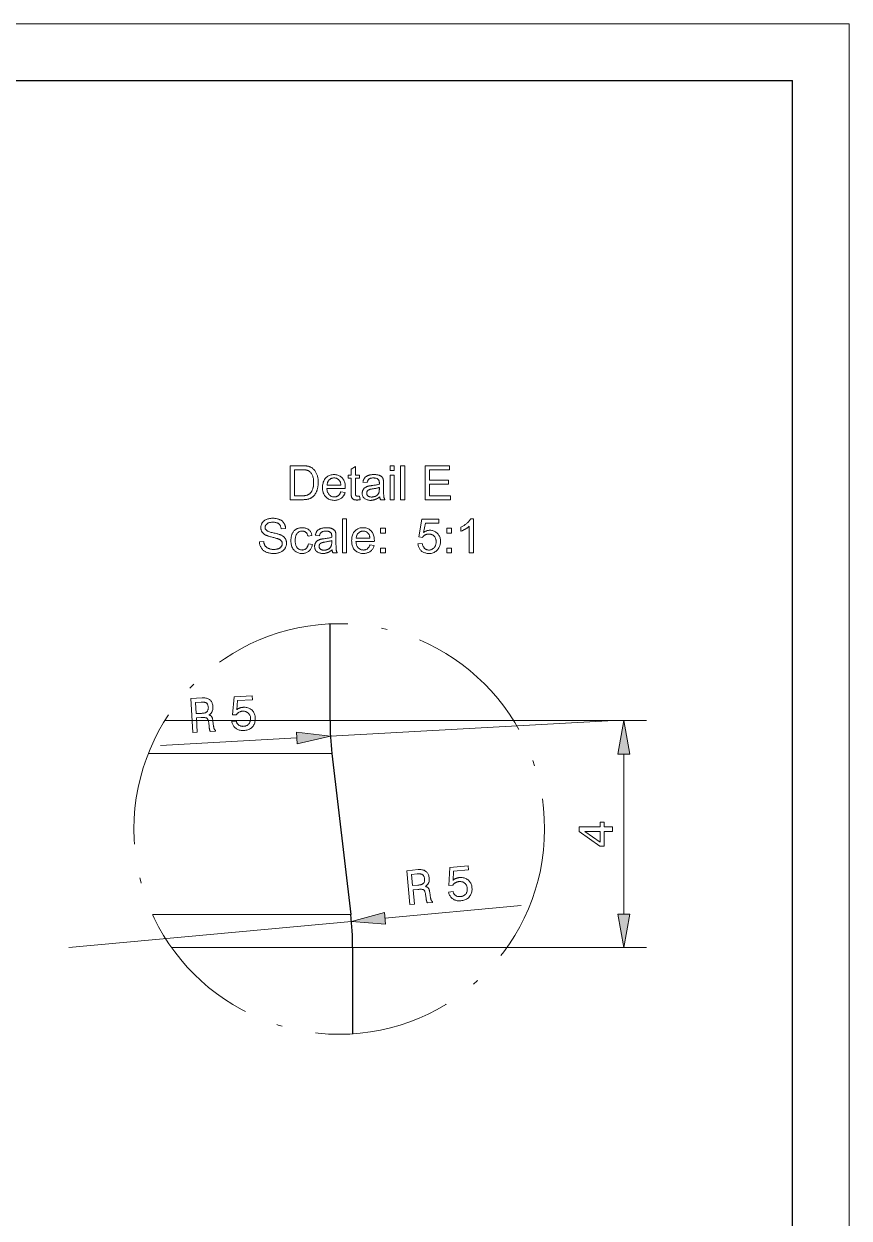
# Model space of a CAD drawing. Extents: x -99 to 297, y 0 to 420.
# Drawn here: x 224.3 to 297, y 314.8 to 420 of the extents above; entities that cross this region are included whole.
import ezdxf

# ---------------------------------------------------------------- set-up
doc = ezdxf.new("R2010")
doc.units = 0
doc.linetypes.add('DASHDOT', pattern=[18.5, 12, -3, 0.5, -3])

msp = doc.modelspace()

# ---------------------------------------------------------------- linework, layer by layer
at = {"color": 7, "lineweight": 13}
for p, q in [((0, 420), (297, 420)), ((297, 0), (297, 420)), ((251.27, 358.62), (279.15, 358.62)), ((276.27, 358.62), (251.31, 357.24)), ((228.27, 338.62), (253.16, 340.92)), ((253.27, 338.62), (279.15, 338.62))]:
    msp.add_line(p, q, dxfattribs=at)
at = {"color": 7, "lineweight": 30}
for p in [(20, 415), (292, 5)]:
    msp.add_line(p, (292, 415), dxfattribs=at)
at = {"color": 7, "lineweight": 30, "ltscale": 0.212769}
msp.add_line((251.27, 358.62), (251.27, 367.13), dxfattribs=at)
at = {"color": 7, "lineweight": 13, "ltscale": 0.363616}
msp.add_line((251.27, 358.62), (236.73, 358.62), dxfattribs=at)
at = {"color": 7, "lineweight": 13, "ltscale": 0.301139}
msp.add_line((248.36, 357.08), (236.33, 356.42), dxfattribs=at)
at = {"color": 7, "lineweight": 13, "ltscale": 0.404464}
msp.add_line((251.44, 355.71), (235.26, 355.71), dxfattribs=at)
at = {"color": 7, "lineweight": 30, "ltscale": 0.357073}
msp.add_line((251.44, 355.71), (253.1, 341.52), dxfattribs=at)
at = {"color": 7, "lineweight": 13, "ltscale": 0.352277}
msp.add_line((277.15, 341.57), (277.15, 355.66), dxfattribs=at)
at = {"color": 7, "lineweight": 13, "ltscale": 0.30114}
msp.add_line((256.1, 341.2), (268.1, 342.31), dxfattribs=at)
at = {"color": 7, "lineweight": 13, "ltscale": 0.436528}
msp.add_line((253.1, 341.52), (235.64, 341.52), dxfattribs=at)
at = {"color": 7, "lineweight": 13, "ltscale": 0.398895}
msp.add_line((253.27, 338.62), (237.31, 338.62), dxfattribs=at)
at = {"color": 7, "lineweight": 30, "ltscale": 0.190073}
msp.add_line((253.27, 331.01), (253.27, 338.62), dxfattribs=at)
at = {"color": 7, "lineweight": 13}
for points in [[(247.75, 378.07), (247.75, 381.07), (248.79, 381.07), (248.86, 381.07), (248.92, 381.07), (248.98, 381.07), (249.04, 381.07), (249.1, 381.06), (249.15, 381.06), (249.2, 381.05), (249.24, 381.04), (249.28, 381.04), (249.32, 381.03), (249.37, 381.02), (249.42, 381), (249.47, 380.98), (249.52, 380.97), (249.56, 380.95), (249.6, 380.92), (249.65, 380.9), (249.69, 380.87), (249.72, 380.84), (249.76, 380.81), (249.81, 380.77), (249.85, 380.73), (249.89, 380.68), (249.93, 380.64), (249.97, 380.59), (250, 380.53), (250.03, 380.48), (250.06, 380.42), (250.09, 380.36), (250.12, 380.3), (250.14, 380.24), (250.16, 380.17), (250.18, 380.11), (250.19, 380.04), (250.2, 379.97), (250.22, 379.9), (250.22, 379.82), (250.23, 379.75), (250.23, 379.67), (250.23, 379.59), (250.23, 379.52), (250.23, 379.45), (250.23, 379.39), (250.22, 379.33), (250.21, 379.27), (250.21, 379.21), (250.19, 379.15), (250.18, 379.09), (250.17, 379.04), (250.15, 378.98), (250.14, 378.93), (250.12, 378.88), (250.1, 378.83), (250.08, 378.79), (250.06, 378.74), (250.04, 378.7), (250.02, 378.66), (250, 378.62), (249.97, 378.58), (249.95, 378.55), (249.92, 378.51), (249.9, 378.48), (249.87, 378.45), (249.85, 378.42), (249.82, 378.39), (249.79, 378.36), (249.76, 378.34), (249.73, 378.32), (249.71, 378.29), (249.68, 378.27), (249.65, 378.25), (249.61, 378.24), (249.58, 378.22), (249.55, 378.2), (249.51, 378.19), (249.48, 378.17), (249.44, 378.16), (249.4, 378.15), (249.36, 378.13), (249.32, 378.12), (249.28, 378.11), (249.23, 378.1), (249.19, 378.1), (249.14, 378.09), (249.09, 378.08), (249.04, 378.08), (248.99, 378.08), (248.94, 378.07), (248.89, 378.07), (248.84, 378.07)], [(253.87, 378.4), (253.92, 378.08), (253.89, 378.07), (253.86, 378.06), (253.83, 378.06), (253.8, 378.06), (253.77, 378.05), (253.75, 378.05), (253.72, 378.05), (253.69, 378.04), (253.67, 378.04), (253.64, 378.04), (253.6, 378.04), (253.57, 378.05), (253.53, 378.05), (253.5, 378.05), (253.47, 378.06), (253.44, 378.07), (253.41, 378.07), (253.38, 378.08), (253.36, 378.09), (253.33, 378.11), (253.31, 378.12), (253.29, 378.13), (253.27, 378.15), (253.25, 378.16), (253.24, 378.18), (253.22, 378.2), (253.21, 378.22), (253.2, 378.23), (253.19, 378.25), (253.18, 378.27), (253.17, 378.3), (253.16, 378.32), (253.15, 378.36), (253.15, 378.39), (253.14, 378.43), (253.14, 378.48), (253.14, 378.53), (253.13, 378.59), (253.13, 378.64), (253.13, 378.71), (253.13, 379.96), (252.86, 379.96), (252.86, 380.25), (253.13, 380.25), (253.13, 380.78), (253.5, 381), (253.5, 380.25), (253.87, 380.25), (253.87, 379.96), (253.5, 379.96), (253.5, 378.69), (253.5, 378.66), (253.5, 378.63), (253.5, 378.6), (253.5, 378.58), (253.5, 378.56), (253.51, 378.54), (253.51, 378.52), (253.51, 378.51), (253.51, 378.5), (253.52, 378.49), (253.52, 378.48), (253.53, 378.47), (253.53, 378.46), (253.54, 378.45), (253.54, 378.45), (253.55, 378.44), (253.56, 378.43), (253.56, 378.43), (253.57, 378.42), (253.58, 378.41), (253.59, 378.41), (253.6, 378.4), (253.61, 378.4), (253.62, 378.4), (253.63, 378.39), (253.65, 378.39), (253.66, 378.39), (253.68, 378.39), (253.69, 378.39), (253.71, 378.39), (253.72, 378.39), (253.73, 378.39), (253.75, 378.39), (253.76, 378.39), (253.78, 378.39), (253.79, 378.39), (253.81, 378.39), (253.83, 378.4), (253.85, 378.4)], [(256.56, 380.65), (256.56, 381.07), (256.93, 381.07), (256.93, 380.65)], [(257.48, 378.07), (257.48, 381.07), (257.85, 381.07), (257.85, 378.07)], [(259.64, 378.07), (259.64, 381.07), (261.81, 381.07), (261.81, 380.72), (260.04, 380.72), (260.04, 379.8), (261.7, 379.8), (261.7, 379.45), (260.04, 379.45), (260.04, 378.43), (261.88, 378.43), (261.88, 378.07)], [(248.15, 378.43), (248.79, 378.43), (248.85, 378.43), (248.9, 378.43), (248.96, 378.43), (249.01, 378.43), (249.06, 378.44), (249.1, 378.45), (249.14, 378.45), (249.18, 378.46), (249.22, 378.47), (249.26, 378.48), (249.29, 378.49), (249.32, 378.51), (249.35, 378.52), (249.38, 378.53), (249.41, 378.55), (249.43, 378.56), (249.46, 378.58), (249.48, 378.6), (249.51, 378.62), (249.53, 378.64), (249.55, 378.67), (249.58, 378.7), (249.61, 378.73), (249.63, 378.77), (249.65, 378.8), (249.67, 378.84), (249.69, 378.88), (249.71, 378.93), (249.73, 378.97), (249.75, 379.02), (249.76, 379.07), (249.77, 379.12), (249.79, 379.17), (249.8, 379.22), (249.81, 379.28), (249.81, 379.34), (249.82, 379.4), (249.82, 379.46), (249.82, 379.53), (249.82, 379.59), (249.82, 379.69), (249.82, 379.77), (249.81, 379.86), (249.8, 379.94), (249.79, 380.01), (249.77, 380.08), (249.75, 380.15), (249.73, 380.21), (249.7, 380.27), (249.67, 380.32), (249.64, 380.37), (249.61, 380.41), (249.57, 380.45), (249.54, 380.49), (249.5, 380.53), (249.46, 380.56), (249.42, 380.59), (249.38, 380.62), (249.34, 380.64), (249.29, 380.66), (249.26, 380.67), (249.22, 380.68), (249.18, 380.69), (249.14, 380.7), (249.09, 380.7), (249.03, 380.71), (248.98, 380.71), (248.91, 380.72), (248.85, 380.72), (248.78, 380.72), (248.15, 380.72)], [(252.22, 378.77), (252.6, 378.72), (252.58, 378.66), (252.56, 378.6), (252.53, 378.54), (252.51, 378.48), (252.47, 378.43), (252.44, 378.38), (252.4, 378.33), (252.36, 378.29), (252.32, 378.25), (252.27, 378.21), (252.22, 378.17), (252.17, 378.14), (252.11, 378.11), (252.05, 378.09), (251.99, 378.07), (251.93, 378.05), (251.86, 378.04), (251.79, 378.03), (251.72, 378.02), (251.65, 378.02), (251.55, 378.03), (251.46, 378.03), (251.38, 378.05), (251.3, 378.07), (251.22, 378.1), (251.14, 378.13), (251.08, 378.17), (251.01, 378.21), (250.95, 378.26), (250.89, 378.32), (250.84, 378.38), (250.79, 378.44), (250.75, 378.51), (250.71, 378.59), (250.68, 378.67), (250.66, 378.75), (250.64, 378.84), (250.62, 378.94), (250.61, 379.04), (250.61, 379.14), (250.61, 379.25), (250.62, 379.35), (250.64, 379.45), (250.66, 379.54), (250.68, 379.63), (250.71, 379.71), (250.75, 379.79), (250.79, 379.86), (250.84, 379.93), (250.89, 379.99), (250.95, 380.05), (251.01, 380.1), (251.08, 380.15), (251.15, 380.19), (251.22, 380.22), (251.29, 380.25), (251.37, 380.27), (251.45, 380.28), (251.54, 380.29), (251.63, 380.29), (251.71, 380.29), (251.79, 380.28), (251.87, 380.27), (251.95, 380.25), (252.02, 380.22), (252.09, 380.19), (252.16, 380.15), (252.22, 380.1), (252.28, 380.05), (252.34, 380), (252.39, 379.94), (252.44, 379.87), (252.48, 379.8), (252.51, 379.72), (252.54, 379.64), (252.57, 379.55), (252.59, 379.46), (252.6, 379.37), (252.61, 379.27), (252.61, 379.16), (252.61, 379.16), (252.61, 379.15), (252.61, 379.14), (252.61, 379.13), (252.61, 379.12), (252.61, 379.11), (252.61, 379.1), (252.61, 379.09), (252.61, 379.08), (252.61, 379.06), (250.99, 379.06), (251, 378.99), (251.01, 378.93), (251.02, 378.86), (251.03, 378.8), (251.05, 378.75), (251.07, 378.7), (251.1, 378.65), (251.13, 378.6), (251.16, 378.56), (251.19, 378.52), (251.23, 378.48), (251.27, 378.45), (251.31, 378.42), (251.35, 378.39), (251.4, 378.37), (251.44, 378.36), (251.49, 378.34), (251.54, 378.33), (251.59, 378.33), (251.65, 378.33), (251.69, 378.33), (251.73, 378.33), (251.76, 378.34), (251.8, 378.34), (251.84, 378.35), (251.87, 378.36), (251.9, 378.38), (251.93, 378.39), (251.96, 378.41), (251.99, 378.43), (252.02, 378.45), (252.05, 378.48), (252.07, 378.51), (252.1, 378.54), (252.12, 378.57), (252.14, 378.61), (252.17, 378.64), (252.19, 378.68), (252.2, 378.73)], [(251.01, 379.37), (252.23, 379.37), (252.22, 379.42), (252.21, 379.47), (252.2, 379.52), (252.19, 379.56), (252.18, 379.61), (252.16, 379.65), (252.15, 379.68), (252.13, 379.72), (252.11, 379.75), (252.09, 379.78), (252.05, 379.82), (252.01, 379.86), (251.97, 379.89), (251.93, 379.92), (251.88, 379.94), (251.84, 379.96), (251.79, 379.97), (251.74, 379.98), (251.68, 379.99), (251.63, 379.99), (251.58, 379.99), (251.53, 379.98), (251.48, 379.98), (251.44, 379.96), (251.4, 379.95), (251.35, 379.93), (251.31, 379.91), (251.28, 379.88), (251.24, 379.85), (251.2, 379.82), (251.17, 379.79), (251.14, 379.75), (251.11, 379.71), (251.09, 379.67), (251.07, 379.62), (251.05, 379.58), (251.04, 379.53), (251.03, 379.48), (251.02, 379.42)], [(255.65, 378.34), (255.61, 378.31), (255.57, 378.27), (255.53, 378.25), (255.49, 378.22), (255.45, 378.19), (255.41, 378.17), (255.37, 378.15), (255.33, 378.13), (255.29, 378.11), (255.25, 378.09), (255.21, 378.08), (255.18, 378.07), (255.14, 378.06), (255.1, 378.05), (255.06, 378.04), (255.02, 378.03), (254.97, 378.03), (254.93, 378.03), (254.89, 378.02), (254.85, 378.02), (254.78, 378.02), (254.71, 378.03), (254.65, 378.04), (254.59, 378.05), (254.53, 378.07), (254.48, 378.09), (254.43, 378.11), (254.38, 378.14), (254.34, 378.16), (254.3, 378.2), (254.26, 378.23), (254.23, 378.27), (254.2, 378.31), (254.17, 378.35), (254.15, 378.4), (254.13, 378.44), (254.12, 378.49), (254.11, 378.54), (254.11, 378.59), (254.1, 378.65), (254.1, 378.68), (254.11, 378.71), (254.11, 378.74), (254.12, 378.77), (254.12, 378.8), (254.13, 378.83), (254.14, 378.86), (254.15, 378.88), (254.16, 378.91), (254.18, 378.94), (254.19, 378.96), (254.21, 378.99), (254.22, 379.01), (254.24, 379.03), (254.26, 379.06), (254.28, 379.08), (254.3, 379.1), (254.32, 379.11), (254.34, 379.13), (254.37, 379.15), (254.39, 379.16), (254.41, 379.18), (254.44, 379.19), (254.47, 379.21), (254.49, 379.22), (254.52, 379.23), (254.55, 379.24), (254.57, 379.25), (254.6, 379.26), (254.63, 379.27), (254.65, 379.27), (254.68, 379.28), (254.71, 379.29), (254.74, 379.29), (254.77, 379.3), (254.8, 379.3), (254.84, 379.31), (254.88, 379.31), (254.92, 379.32), (254.96, 379.32), (255.05, 379.34), (255.13, 379.35), (255.21, 379.36), (255.28, 379.37), (255.35, 379.38), (255.41, 379.4), (255.47, 379.41), (255.52, 379.42), (255.57, 379.44), (255.62, 379.45), (255.62, 379.47), (255.62, 379.48), (255.62, 379.49), (255.62, 379.5), (255.62, 379.51), (255.62, 379.52), (255.62, 379.53), (255.62, 379.54), (255.62, 379.54), (255.62, 379.55), (255.62, 379.59), (255.61, 379.63), (255.61, 379.67), (255.6, 379.71), (255.59, 379.74), (255.58, 379.77), (255.57, 379.8), (255.55, 379.82), (255.53, 379.85), (255.51, 379.86), (255.48, 379.89), (255.45, 379.91), (255.42, 379.93), (255.38, 379.94), (255.34, 379.96), (255.29, 379.97), (255.25, 379.98), (255.2, 379.98), (255.15, 379.99), (255.09, 379.99), (255.04, 379.99), (255, 379.99), (254.95, 379.98), (254.91, 379.98), (254.87, 379.97), (254.83, 379.96), (254.8, 379.94), (254.77, 379.93), (254.74, 379.92), (254.71, 379.9), (254.69, 379.88), (254.66, 379.86), (254.64, 379.83), (254.62, 379.8), (254.6, 379.77), (254.59, 379.74), (254.57, 379.7), (254.55, 379.66), (254.54, 379.62), (254.53, 379.58), (254.17, 379.63), (254.18, 379.67), (254.19, 379.71), (254.2, 379.76), (254.22, 379.8), (254.23, 379.83), (254.25, 379.87), (254.27, 379.91), (254.29, 379.94), (254.31, 379.97), (254.33, 380), (254.35, 380.03), (254.38, 380.05), (254.41, 380.08), (254.43, 380.1), (254.47, 380.12), (254.5, 380.15), (254.54, 380.17), (254.57, 380.18), (254.61, 380.2), (254.65, 380.22), (254.7, 380.23), (254.74, 380.25), (254.79, 380.26), (254.84, 380.27), (254.88, 380.28), (254.93, 380.28), (254.99, 380.29), (255.04, 380.29), (255.09, 380.29), (255.15, 380.29), (255.2, 380.29), (255.25, 380.29), (255.3, 380.29), (255.35, 380.28), (255.4, 380.28), (255.44, 380.27), (255.49, 380.26), (255.53, 380.25), (255.56, 380.24), (255.6, 380.23), (255.63, 380.22), (255.67, 380.2), (255.7, 380.19), (255.72, 380.17), (255.75, 380.16), (255.78, 380.14), (255.8, 380.12), (255.82, 380.1), (255.84, 380.08), (255.86, 380.06), (255.87, 380.04), (255.89, 380.02), (255.9, 380), (255.91, 379.98), (255.93, 379.95), (255.94, 379.93), (255.95, 379.9), (255.95, 379.87), (255.96, 379.84), (255.97, 379.81), (255.97, 379.79), (255.98, 379.77), (255.98, 379.74), (255.98, 379.71), (255.98, 379.68), (255.99, 379.65), (255.99, 379.61), (255.99, 379.57), (255.99, 379.52), (255.99, 379.47), (255.99, 378.98), (255.99, 378.88), (255.99, 378.79), (255.99, 378.71), (255.99, 378.63), (255.99, 378.56), (256, 378.5), (256, 378.45), (256, 378.4), (256.01, 378.36), (256.01, 378.33), (256.02, 378.31), (256.02, 378.28), (256.03, 378.25), (256.04, 378.23), (256.05, 378.2), (256.06, 378.17), (256.07, 378.15), (256.08, 378.12), (256.09, 378.1), (256.11, 378.07), (255.72, 378.07), (255.71, 378.1), (255.7, 378.12), (255.69, 378.14), (255.68, 378.17), (255.67, 378.2), (255.67, 378.22), (255.66, 378.25), (255.65, 378.28), (255.65, 378.31)], [(256.56, 378.07), (256.56, 380.25), (256.93, 380.25), (256.93, 378.07)], [(255.62, 379.16), (255.57, 379.15), (255.53, 379.13), (255.48, 379.12), (255.42, 379.1), (255.37, 379.09), (255.3, 379.07), (255.24, 379.06), (255.17, 379.05), (255.09, 379.04), (255.01, 379.02), (254.97, 379.02), (254.93, 379.01), (254.89, 379), (254.85, 379), (254.82, 378.99), (254.79, 378.98), (254.76, 378.97), (254.74, 378.97), (254.71, 378.96), (254.69, 378.95), (254.67, 378.94), (254.66, 378.93), (254.64, 378.92), (254.62, 378.91), (254.61, 378.9), (254.6, 378.89), (254.58, 378.87), (254.57, 378.86), (254.56, 378.85), (254.55, 378.83), (254.54, 378.81), (254.53, 378.8), (254.52, 378.78), (254.52, 378.76), (254.51, 378.75), (254.5, 378.73), (254.5, 378.71), (254.5, 378.69), (254.5, 378.67), (254.5, 378.66), (254.5, 378.63), (254.5, 378.6), (254.51, 378.57), (254.51, 378.55), (254.52, 378.52), (254.54, 378.5), (254.55, 378.47), (254.57, 378.45), (254.59, 378.43), (254.61, 378.41), (254.63, 378.39), (254.66, 378.37), (254.68, 378.36), (254.71, 378.35), (254.75, 378.34), (254.78, 378.33), (254.81, 378.32), (254.85, 378.32), (254.89, 378.31), (254.93, 378.31), (254.98, 378.31), (255.02, 378.32), (255.06, 378.32), (255.1, 378.33), (255.14, 378.33), (255.17, 378.35), (255.21, 378.36), (255.24, 378.37), (255.28, 378.39), (255.31, 378.4), (255.35, 378.42), (255.38, 378.44), (255.4, 378.47), (255.43, 378.49), (255.46, 378.51), (255.48, 378.54), (255.5, 378.57), (255.52, 378.6), (255.54, 378.63), (255.56, 378.66), (255.57, 378.69), (255.58, 378.71), (255.59, 378.75), (255.59, 378.78), (255.6, 378.81), (255.61, 378.85), (255.61, 378.89), (255.61, 378.94), (255.62, 378.98), (255.62, 379.03)], [(245.05, 374.35), (245.43, 374.39), (245.44, 374.34), (245.44, 374.3), (245.45, 374.26), (245.46, 374.22), (245.47, 374.18), (245.49, 374.15), (245.5, 374.11), (245.52, 374.08), (245.53, 374.05), (245.55, 374.02), (245.57, 373.99), (245.6, 373.96), (245.62, 373.94), (245.65, 373.91), (245.68, 373.89), (245.71, 373.86), (245.74, 373.84), (245.78, 373.82), (245.81, 373.8), (245.85, 373.78), (245.9, 373.77), (245.94, 373.75), (245.98, 373.74), (246.03, 373.73), (246.07, 373.72), (246.12, 373.71), (246.17, 373.7), (246.21, 373.7), (246.26, 373.7), (246.32, 373.69), (246.36, 373.7), (246.4, 373.7), (246.45, 373.7), (246.49, 373.71), (246.53, 373.71), (246.57, 373.72), (246.61, 373.73), (246.64, 373.74), (246.68, 373.75), (246.72, 373.76), (246.75, 373.78), (246.78, 373.79), (246.81, 373.81), (246.84, 373.82), (246.87, 373.84), (246.89, 373.86), (246.92, 373.88), (246.94, 373.9), (246.96, 373.92), (246.98, 373.95), (246.99, 373.97), (247.01, 374), (247.02, 374.02), (247.03, 374.05), (247.04, 374.07), (247.05, 374.1), (247.05, 374.12), (247.06, 374.15), (247.06, 374.18), (247.06, 374.2), (247.06, 374.23), (247.06, 374.26), (247.05, 374.29), (247.05, 374.31), (247.04, 374.34), (247.03, 374.36), (247.02, 374.38), (247.01, 374.41), (246.99, 374.43), (246.98, 374.45), (246.96, 374.47), (246.94, 374.49), (246.92, 374.51), (246.9, 374.53), (246.87, 374.55), (246.84, 374.57), (246.81, 374.58), (246.78, 374.6), (246.74, 374.61), (246.71, 374.63), (246.68, 374.64), (246.65, 374.65), (246.61, 374.66), (246.56, 374.67), (246.51, 374.69), (246.46, 374.7), (246.4, 374.72), (246.33, 374.74), (246.25, 374.76), (246.17, 374.77), (246.09, 374.79), (246.02, 374.81), (245.95, 374.83), (245.88, 374.85), (245.82, 374.87), (245.77, 374.89), (245.72, 374.91), (245.67, 374.93), (245.63, 374.94), (245.59, 374.96), (245.55, 374.98), (245.51, 375.01), (245.48, 375.03), (245.44, 375.06), (245.41, 375.09), (245.38, 375.12), (245.35, 375.15), (245.32, 375.18), (245.3, 375.21), (245.27, 375.24), (245.25, 375.27), (245.24, 375.31), (245.22, 375.34), (245.21, 375.38), (245.2, 375.42), (245.19, 375.46), (245.18, 375.49), (245.17, 375.53), (245.17, 375.57), (245.17, 375.61), (245.17, 375.66), (245.17, 375.7), (245.18, 375.75), (245.19, 375.79), (245.2, 375.83), (245.22, 375.88), (245.23, 375.92), (245.25, 375.96), (245.27, 376), (245.3, 376.04), (245.33, 376.08), (245.35, 376.11), (245.39, 376.15), (245.42, 376.18), (245.46, 376.21), (245.5, 376.24), (245.54, 376.27), (245.58, 376.29), (245.63, 376.32), (245.67, 376.34), (245.72, 376.36), (245.78, 376.38), (245.83, 376.39), (245.88, 376.4), (245.94, 376.42), (245.99, 376.42), (246.05, 376.43), (246.11, 376.44), (246.17, 376.44), (246.23, 376.44), (246.29, 376.44), (246.36, 376.44), (246.42, 376.43), (246.48, 376.42), (246.54, 376.41), (246.6, 376.4), (246.65, 376.39), (246.71, 376.37), (246.76, 376.35), (246.81, 376.33), (246.86, 376.31), (246.91, 376.29), (246.96, 376.26), (247, 376.23), (247.04, 376.2), (247.08, 376.17), (247.11, 376.13), (247.15, 376.1), (247.18, 376.06), (247.21, 376.02), (247.23, 375.98), (247.26, 375.93), (247.28, 375.89), (247.29, 375.84), (247.31, 375.8), (247.32, 375.75), (247.34, 375.7), (247.34, 375.65), (247.35, 375.6), (247.35, 375.54), (246.97, 375.52), (246.96, 375.57), (246.95, 375.62), (246.94, 375.67), (246.92, 375.72), (246.9, 375.77), (246.88, 375.81), (246.86, 375.85), (246.83, 375.88), (246.8, 375.92), (246.76, 375.95), (246.73, 375.97), (246.69, 376), (246.64, 376.02), (246.6, 376.04), (246.55, 376.05), (246.49, 376.07), (246.43, 376.08), (246.37, 376.09), (246.31, 376.09), (246.24, 376.09), (246.17, 376.09), (246.11, 376.09), (246.04, 376.08), (245.98, 376.07), (245.93, 376.06), (245.88, 376.04), (245.83, 376.03), (245.79, 376.01), (245.75, 375.98), (245.72, 375.96), (245.69, 375.93), (245.66, 375.9), (245.63, 375.88), (245.61, 375.84), (245.59, 375.81), (245.58, 375.78), (245.57, 375.75), (245.56, 375.71), (245.55, 375.68), (245.55, 375.64), (245.55, 375.61), (245.56, 375.58), (245.56, 375.55), (245.57, 375.52), (245.58, 375.49), (245.59, 375.47), (245.61, 375.44), (245.63, 375.42), (245.65, 375.4), (245.67, 375.38), (245.7, 375.35), (245.73, 375.33), (245.77, 375.31), (245.82, 375.29), (245.88, 375.27), (245.94, 375.25), (246.01, 375.23), (246.09, 375.2), (246.17, 375.18), (246.27, 375.16), (246.36, 375.14), (246.45, 375.12), (246.53, 375.1), (246.61, 375.08), (246.68, 375.06), (246.74, 375.04), (246.8, 375.02), (246.85, 375), (246.89, 374.99), (246.93, 374.97), (246.98, 374.95), (247.03, 374.92), (247.08, 374.89), (247.12, 374.86), (247.16, 374.83), (247.2, 374.8), (247.23, 374.77), (247.26, 374.74), (247.29, 374.7), (247.32, 374.66), (247.34, 374.63), (247.36, 374.59), (247.38, 374.55), (247.4, 374.51), (247.41, 374.46), (247.42, 374.42), (247.43, 374.38), (247.44, 374.33), (247.44, 374.28), (247.44, 374.24), (247.44, 374.19), (247.44, 374.14), (247.43, 374.1), (247.42, 374.05), (247.41, 374), (247.39, 373.96), (247.38, 373.92), (247.36, 373.87), (247.33, 373.83), (247.31, 373.79), (247.28, 373.74), (247.25, 373.71), (247.21, 373.67), (247.18, 373.63), (247.14, 373.6), (247.1, 373.57), (247.06, 373.54), (247.01, 373.51), (246.96, 373.48), (246.91, 373.46), (246.86, 373.43), (246.81, 373.41), (246.75, 373.4), (246.7, 373.38), (246.64, 373.37), (246.58, 373.36), (246.52, 373.35), (246.46, 373.34), (246.4, 373.34), (246.33, 373.34), (246.25, 373.34), (246.18, 373.34), (246.1, 373.35), (246.03, 373.36), (245.96, 373.37), (245.89, 373.38), (245.83, 373.4), (245.77, 373.41), (245.71, 373.43), (245.65, 373.46), (245.6, 373.48), (245.55, 373.51), (245.5, 373.54), (245.45, 373.57), (245.41, 373.61), (245.36, 373.64), (245.32, 373.68), (245.29, 373.72), (245.25, 373.77), (245.22, 373.81), (245.19, 373.86), (245.16, 373.91), (245.14, 373.96), (245.12, 374.02), (245.1, 374.07), (245.08, 374.12), (245.07, 374.18), (245.06, 374.24), (245.06, 374.29)], [(252.36, 373.39), (252.36, 376.39), (252.72, 376.39), (252.72, 373.39)], [(259.02, 374.18), (259.4, 374.21), (259.41, 374.15), (259.43, 374.1), (259.44, 374.05), (259.46, 374.01), (259.48, 373.96), (259.5, 373.92), (259.52, 373.88), (259.55, 373.85), (259.57, 373.81), (259.6, 373.78), (259.64, 373.76), (259.67, 373.73), (259.7, 373.71), (259.74, 373.69), (259.78, 373.68), (259.81, 373.66), (259.85, 373.65), (259.9, 373.65), (259.94, 373.64), (259.98, 373.64), (260.03, 373.64), (260.08, 373.65), (260.13, 373.66), (260.18, 373.67), (260.23, 373.69), (260.27, 373.71), (260.31, 373.74), (260.35, 373.77), (260.39, 373.8), (260.43, 373.84), (260.47, 373.88), (260.5, 373.93), (260.53, 373.97), (260.55, 374.02), (260.57, 374.08), (260.59, 374.13), (260.6, 374.19), (260.61, 374.25), (260.61, 374.31), (260.62, 374.37), (260.61, 374.44), (260.61, 374.5), (260.6, 374.55), (260.59, 374.61), (260.57, 374.66), (260.55, 374.7), (260.53, 374.75), (260.5, 374.79), (260.47, 374.83), (260.44, 374.87), (260.4, 374.91), (260.36, 374.94), (260.32, 374.96), (260.28, 374.99), (260.23, 375.01), (260.19, 375.02), (260.14, 375.04), (260.09, 375.05), (260.03, 375.05), (259.97, 375.05), (259.94, 375.05), (259.9, 375.05), (259.87, 375.05), (259.84, 375.04), (259.81, 375.03), (259.77, 375.02), (259.74, 375.01), (259.71, 375), (259.68, 374.99), (259.65, 374.97), (259.63, 374.96), (259.6, 374.94), (259.57, 374.92), (259.55, 374.9), (259.53, 374.88), (259.5, 374.86), (259.48, 374.84), (259.46, 374.81), (259.45, 374.79), (259.43, 374.76), (259.08, 374.81), (259.37, 376.35), (260.86, 376.35), (260.86, 376), (259.67, 376), (259.51, 375.19), (259.56, 375.23), (259.62, 375.26), (259.67, 375.29), (259.73, 375.31), (259.78, 375.33), (259.84, 375.35), (259.9, 375.36), (259.96, 375.37), (260.01, 375.38), (260.07, 375.38), (260.15, 375.38), (260.23, 375.37), (260.3, 375.35), (260.37, 375.34), (260.44, 375.31), (260.5, 375.28), (260.56, 375.25), (260.62, 375.2), (260.68, 375.16), (260.74, 375.11), (260.79, 375.05), (260.83, 374.99), (260.87, 374.93), (260.91, 374.86), (260.94, 374.8), (260.96, 374.72), (260.98, 374.65), (261, 374.57), (261, 374.49), (261.01, 374.41), (261, 374.33), (261, 374.25), (260.98, 374.17), (260.97, 374.1), (260.95, 374.03), (260.92, 373.96), (260.89, 373.89), (260.85, 373.83), (260.81, 373.76), (260.77, 373.7), (260.71, 373.63), (260.64, 373.57), (260.58, 373.52), (260.5, 373.47), (260.43, 373.43), (260.35, 373.4), (260.26, 373.37), (260.17, 373.35), (260.08, 373.34), (259.98, 373.34), (259.9, 373.34), (259.82, 373.35), (259.75, 373.36), (259.68, 373.38), (259.61, 373.4), (259.54, 373.42), (259.48, 373.45), (259.42, 373.49), (259.37, 373.52), (259.31, 373.57), (259.26, 373.62), (259.22, 373.67), (259.18, 373.72), (259.14, 373.78), (259.11, 373.83), (259.08, 373.9), (259.06, 373.96), (259.04, 374.03), (259.03, 374.1)], [(263.9, 373.39), (263.53, 373.39), (263.53, 375.74), (263.5, 375.71), (263.47, 375.69), (263.44, 375.66), (263.41, 375.64), (263.38, 375.61), (263.34, 375.58), (263.3, 375.56), (263.27, 375.53), (263.22, 375.51), (263.18, 375.48), (263.14, 375.46), (263.1, 375.44), (263.06, 375.41), (263.02, 375.39), (262.98, 375.37), (262.94, 375.35), (262.9, 375.34), (262.87, 375.32), (262.83, 375.31), (262.79, 375.29), (262.79, 375.65), (262.86, 375.68), (262.92, 375.71), (262.97, 375.74), (263.03, 375.78), (263.08, 375.81), (263.14, 375.85), (263.19, 375.88), (263.24, 375.92), (263.29, 375.96), (263.33, 376), (263.38, 376.04), (263.42, 376.08), (263.46, 376.12), (263.5, 376.16), (263.53, 376.2), (263.56, 376.24), (263.59, 376.28), (263.62, 376.32), (263.64, 376.36), (263.66, 376.4), (263.9, 376.4)], [(249.36, 374.19), (249.72, 374.14), (249.7, 374.07), (249.69, 374), (249.67, 373.93), (249.64, 373.87), (249.61, 373.81), (249.58, 373.75), (249.54, 373.69), (249.5, 373.64), (249.46, 373.6), (249.41, 373.55), (249.36, 373.51), (249.31, 373.48), (249.26, 373.44), (249.2, 373.42), (249.14, 373.39), (249.08, 373.37), (249.02, 373.36), (248.95, 373.35), (248.88, 373.34), (248.81, 373.34), (248.73, 373.34), (248.64, 373.35), (248.56, 373.37), (248.48, 373.39), (248.41, 373.41), (248.34, 373.45), (248.28, 373.48), (248.21, 373.53), (248.15, 373.58), (248.1, 373.63), (248.05, 373.69), (248, 373.76), (247.96, 373.83), (247.92, 373.91), (247.89, 373.99), (247.87, 374.07), (247.85, 374.16), (247.84, 374.26), (247.83, 374.36), (247.83, 374.47), (247.83, 374.54), (247.83, 374.61), (247.84, 374.67), (247.84, 374.74), (247.85, 374.8), (247.87, 374.86), (247.88, 374.92), (247.9, 374.98), (247.92, 375.03), (247.94, 375.08), (247.97, 375.14), (247.99, 375.18), (248.02, 375.23), (248.05, 375.27), (248.09, 375.32), (248.13, 375.35), (248.17, 375.39), (248.21, 375.42), (248.25, 375.45), (248.3, 375.48), (248.35, 375.51), (248.39, 375.53), (248.44, 375.55), (248.49, 375.56), (248.55, 375.58), (248.6, 375.59), (248.65, 375.6), (248.71, 375.61), (248.76, 375.61), (248.82, 375.61), (248.89, 375.61), (248.95, 375.61), (249.02, 375.6), (249.08, 375.58), (249.14, 375.57), (249.19, 375.55), (249.25, 375.52), (249.3, 375.5), (249.35, 375.47), (249.4, 375.43), (249.44, 375.4), (249.48, 375.36), (249.52, 375.31), (249.55, 375.27), (249.58, 375.22), (249.61, 375.16), (249.63, 375.11), (249.65, 375.05), (249.67, 374.99), (249.68, 374.92), (249.33, 374.87), (249.31, 374.91), (249.3, 374.95), (249.29, 374.99), (249.27, 375.03), (249.25, 375.06), (249.24, 375.09), (249.22, 375.12), (249.19, 375.15), (249.17, 375.18), (249.14, 375.2), (249.12, 375.22), (249.09, 375.24), (249.06, 375.26), (249.03, 375.27), (249, 375.28), (248.97, 375.29), (248.94, 375.3), (248.9, 375.31), (248.87, 375.31), (248.83, 375.31), (248.78, 375.31), (248.72, 375.3), (248.67, 375.29), (248.62, 375.28), (248.58, 375.26), (248.53, 375.24), (248.49, 375.21), (248.45, 375.18), (248.41, 375.15), (248.38, 375.11), (248.34, 375.07), (248.32, 375.02), (248.29, 374.97), (248.27, 374.91), (248.25, 374.85), (248.23, 374.79), (248.22, 374.72), (248.21, 374.64), (248.21, 374.56), (248.2, 374.48), (248.21, 374.39), (248.21, 374.31), (248.22, 374.24), (248.23, 374.17), (248.25, 374.1), (248.26, 374.04), (248.29, 373.98), (248.31, 373.93), (248.34, 373.88), (248.37, 373.84), (248.41, 373.8), (248.44, 373.77), (248.48, 373.74), (248.52, 373.72), (248.57, 373.69), (248.61, 373.68), (248.66, 373.66), (248.71, 373.65), (248.76, 373.65), (248.81, 373.64), (248.85, 373.65), (248.89, 373.65), (248.93, 373.66), (248.97, 373.67), (249.01, 373.68), (249.04, 373.69), (249.08, 373.71), (249.11, 373.73), (249.14, 373.75), (249.17, 373.78), (249.2, 373.8), (249.23, 373.84), (249.25, 373.87), (249.27, 373.91), (249.29, 373.95), (249.31, 373.99), (249.32, 374.03), (249.34, 374.08), (249.35, 374.13)], [(251.45, 373.66), (251.41, 373.62), (251.37, 373.59), (251.33, 373.56), (251.29, 373.54), (251.25, 373.51), (251.21, 373.49), (251.17, 373.46), (251.13, 373.45), (251.1, 373.43), (251.06, 373.41), (251.02, 373.4), (250.98, 373.39), (250.94, 373.38), (250.9, 373.37), (250.86, 373.36), (250.82, 373.35), (250.78, 373.35), (250.74, 373.34), (250.69, 373.34), (250.65, 373.34), (250.58, 373.34), (250.51, 373.35), (250.45, 373.36), (250.39, 373.37), (250.33, 373.38), (250.28, 373.4), (250.23, 373.43), (250.18, 373.45), (250.14, 373.48), (250.1, 373.52), (250.06, 373.55), (250.03, 373.59), (250, 373.63), (249.98, 373.67), (249.96, 373.72), (249.94, 373.76), (249.93, 373.81), (249.92, 373.86), (249.91, 373.91), (249.91, 373.96), (249.91, 373.99), (249.91, 374.03), (249.92, 374.06), (249.92, 374.09), (249.93, 374.12), (249.93, 374.14), (249.94, 374.17), (249.96, 374.2), (249.97, 374.23), (249.98, 374.25), (250, 374.28), (250.01, 374.31), (250.03, 374.33), (250.05, 374.35), (250.07, 374.37), (250.08, 374.39), (250.11, 374.41), (250.13, 374.43), (250.15, 374.45), (250.17, 374.47), (250.2, 374.48), (250.22, 374.5), (250.24, 374.51), (250.27, 374.52), (250.3, 374.54), (250.32, 374.55), (250.35, 374.56), (250.38, 374.57), (250.41, 374.58), (250.44, 374.59), (250.46, 374.59), (250.48, 374.6), (250.51, 374.6), (250.54, 374.61), (250.57, 374.62), (250.61, 374.62), (250.64, 374.63), (250.68, 374.63), (250.72, 374.64), (250.76, 374.64), (250.85, 374.65), (250.93, 374.66), (251.01, 374.68), (251.08, 374.69), (251.15, 374.7), (251.21, 374.71), (251.27, 374.73), (251.33, 374.74), (251.38, 374.75), (251.42, 374.77), (251.42, 374.78), (251.42, 374.8), (251.42, 374.81), (251.42, 374.82), (251.42, 374.83), (251.42, 374.84), (251.42, 374.85), (251.42, 374.86), (251.42, 374.86), (251.42, 374.87), (251.42, 374.91), (251.42, 374.95), (251.41, 374.99), (251.41, 375.02), (251.4, 375.06), (251.39, 375.09), (251.37, 375.12), (251.36, 375.14), (251.34, 375.16), (251.32, 375.18), (251.29, 375.21), (251.26, 375.23), (251.22, 375.25), (251.18, 375.26), (251.14, 375.28), (251.1, 375.29), (251.05, 375.3), (251, 375.3), (250.95, 375.31), (250.9, 375.31), (250.85, 375.31), (250.8, 375.3), (250.76, 375.3), (250.71, 375.29), (250.67, 375.28), (250.64, 375.27), (250.6, 375.26), (250.57, 375.25), (250.54, 375.23), (250.52, 375.22), (250.49, 375.2), (250.47, 375.17), (250.45, 375.15), (250.43, 375.12), (250.41, 375.09), (250.39, 375.06), (250.37, 375.02), (250.36, 374.98), (250.34, 374.94), (250.33, 374.89), (249.97, 374.94), (249.98, 374.99), (249.99, 375.03), (250.01, 375.07), (250.02, 375.11), (250.04, 375.15), (250.05, 375.19), (250.07, 375.22), (250.09, 375.26), (250.11, 375.29), (250.13, 375.32), (250.16, 375.34), (250.18, 375.37), (250.21, 375.4), (250.24, 375.42), (250.27, 375.44), (250.3, 375.46), (250.34, 375.48), (250.38, 375.5), (250.42, 375.52), (250.46, 375.54), (250.5, 375.55), (250.55, 375.56), (250.59, 375.57), (250.64, 375.58), (250.69, 375.59), (250.74, 375.6), (250.79, 375.61), (250.84, 375.61), (250.9, 375.61), (250.95, 375.61), (251.01, 375.61), (251.06, 375.61), (251.11, 375.61), (251.16, 375.6), (251.2, 375.6), (251.25, 375.59), (251.29, 375.58), (251.33, 375.57), (251.37, 375.56), (251.4, 375.55), (251.44, 375.53), (251.47, 375.52), (251.5, 375.5), (251.53, 375.49), (251.56, 375.47), (251.58, 375.46), (251.6, 375.44), (251.62, 375.42), (251.64, 375.4), (251.66, 375.38), (251.68, 375.36), (251.69, 375.34), (251.71, 375.32), (251.72, 375.29), (251.73, 375.27), (251.74, 375.24), (251.75, 375.22), (251.76, 375.19), (251.77, 375.16), (251.77, 375.13), (251.78, 375.11), (251.78, 375.09), (251.78, 375.06), (251.79, 375.03), (251.79, 375), (251.79, 374.96), (251.79, 374.93), (251.79, 374.88), (251.79, 374.84), (251.79, 374.79), (251.79, 374.3), (251.79, 374.2), (251.79, 374.11), (251.8, 374.03), (251.8, 373.95), (251.8, 373.88), (251.8, 373.82), (251.8, 373.77), (251.81, 373.72), (251.81, 373.68), (251.82, 373.65), (251.82, 373.62), (251.83, 373.6), (251.84, 373.57), (251.84, 373.54), (251.85, 373.52), (251.86, 373.49), (251.87, 373.47), (251.88, 373.44), (251.9, 373.42), (251.91, 373.39), (251.53, 373.39), (251.51, 373.41), (251.5, 373.44), (251.49, 373.46), (251.49, 373.49), (251.48, 373.51), (251.47, 373.54), (251.47, 373.57), (251.46, 373.6), (251.46, 373.63)], [(254.78, 374.09), (255.16, 374.04), (255.14, 373.98), (255.12, 373.92), (255.1, 373.86), (255.07, 373.8), (255.04, 373.75), (255, 373.7), (254.96, 373.65), (254.92, 373.6), (254.88, 373.56), (254.83, 373.53), (254.78, 373.49), (254.73, 373.46), (254.67, 373.43), (254.61, 373.41), (254.55, 373.39), (254.49, 373.37), (254.42, 373.36), (254.35, 373.35), (254.28, 373.34), (254.21, 373.34), (254.11, 373.34), (254.03, 373.35), (253.94, 373.37), (253.86, 373.39), (253.78, 373.41), (253.71, 373.45), (253.64, 373.48), (253.57, 373.53), (253.51, 373.58), (253.45, 373.63), (253.4, 373.7), (253.35, 373.76), (253.31, 373.83), (253.27, 373.91), (253.24, 373.99), (253.22, 374.07), (253.2, 374.16), (253.18, 374.26), (253.18, 374.35), (253.17, 374.46), (253.18, 374.57), (253.18, 374.67), (253.2, 374.77), (253.22, 374.86), (253.24, 374.95), (253.27, 375.03), (253.31, 375.11), (253.35, 375.18), (253.4, 375.25), (253.46, 375.31), (253.51, 375.37), (253.57, 375.42), (253.64, 375.46), (253.71, 375.5), (253.78, 375.54), (253.85, 375.56), (253.93, 375.59), (254.01, 375.6), (254.1, 375.61), (254.19, 375.61), (254.27, 375.61), (254.36, 375.6), (254.43, 375.59), (254.51, 375.56), (254.58, 375.54), (254.65, 375.51), (254.72, 375.47), (254.78, 375.42), (254.84, 375.37), (254.9, 375.32), (254.95, 375.25), (255, 375.19), (255.04, 375.12), (255.08, 375.04), (255.11, 374.96), (255.13, 374.87), (255.15, 374.78), (255.16, 374.69), (255.17, 374.59), (255.18, 374.48), (255.18, 374.47), (255.18, 374.47), (255.18, 374.46), (255.18, 374.45), (255.18, 374.44), (255.18, 374.43), (255.18, 374.42), (255.17, 374.41), (255.17, 374.4), (255.17, 374.38), (253.55, 374.38), (253.56, 374.31), (253.57, 374.25), (253.58, 374.18), (253.6, 374.12), (253.61, 374.07), (253.64, 374.01), (253.66, 373.96), (253.69, 373.92), (253.72, 373.87), (253.76, 373.83), (253.79, 373.8), (253.83, 373.77), (253.87, 373.74), (253.92, 373.71), (253.96, 373.69), (254.01, 373.67), (254.05, 373.66), (254.1, 373.65), (254.16, 373.65), (254.21, 373.64), (254.25, 373.64), (254.29, 373.65), (254.33, 373.65), (254.36, 373.66), (254.4, 373.67), (254.43, 373.68), (254.46, 373.7), (254.5, 373.71), (254.53, 373.73), (254.56, 373.75), (254.58, 373.77), (254.61, 373.8), (254.64, 373.83), (254.66, 373.86), (254.68, 373.89), (254.71, 373.92), (254.73, 373.96), (254.75, 374), (254.77, 374.04)], [(253.57, 374.69), (254.79, 374.69), (254.78, 374.74), (254.77, 374.79), (254.76, 374.84), (254.75, 374.88), (254.74, 374.93), (254.73, 374.97), (254.71, 375), (254.69, 375.04), (254.67, 375.07), (254.65, 375.1), (254.61, 375.14), (254.57, 375.17), (254.53, 375.21), (254.49, 375.23), (254.45, 375.26), (254.4, 375.28), (254.35, 375.29), (254.3, 375.3), (254.25, 375.31), (254.19, 375.31), (254.14, 375.31), (254.09, 375.3), (254.05, 375.29), (254, 375.28), (253.96, 375.27), (253.92, 375.25), (253.88, 375.23), (253.84, 375.2), (253.8, 375.17), (253.77, 375.14), (253.73, 375.1), (253.7, 375.07), (253.68, 375.03), (253.65, 374.99), (253.63, 374.94), (253.61, 374.89), (253.6, 374.85), (253.59, 374.79), (253.58, 374.74)], [(255.73, 375.14), (255.73, 375.56), (256.15, 375.56), (256.15, 375.14)], [(261.55, 375.14), (261.55, 375.56), (261.97, 375.56), (261.97, 375.14)], [(251.42, 374.48), (251.38, 374.46), (251.33, 374.45), (251.28, 374.43), (251.23, 374.42), (251.17, 374.41), (251.11, 374.39), (251.04, 374.38), (250.97, 374.37), (250.9, 374.35), (250.82, 374.34), (250.78, 374.33), (250.73, 374.33), (250.69, 374.32), (250.66, 374.31), (250.63, 374.31), (250.59, 374.3), (250.57, 374.29), (250.54, 374.28), (250.52, 374.28), (250.5, 374.27), (250.48, 374.26), (250.46, 374.25), (250.45, 374.24), (250.43, 374.23), (250.41, 374.22), (250.4, 374.21), (250.39, 374.19), (250.37, 374.18), (250.36, 374.16), (250.35, 374.15), (250.34, 374.13), (250.33, 374.12), (250.33, 374.1), (250.32, 374.08), (250.31, 374.07), (250.31, 374.05), (250.31, 374.03), (250.3, 374.01), (250.3, 373.99), (250.3, 373.97), (250.3, 373.94), (250.31, 373.92), (250.31, 373.89), (250.32, 373.86), (250.33, 373.84), (250.34, 373.81), (250.36, 373.79), (250.37, 373.77), (250.39, 373.75), (250.41, 373.73), (250.44, 373.71), (250.46, 373.69), (250.49, 373.68), (250.52, 373.66), (250.55, 373.65), (250.58, 373.65), (250.62, 373.64), (250.66, 373.63), (250.7, 373.63), (250.74, 373.63), (250.78, 373.63), (250.82, 373.63), (250.86, 373.64), (250.9, 373.64), (250.94, 373.65), (250.98, 373.66), (251.01, 373.68), (251.05, 373.69), (251.08, 373.7), (251.12, 373.72), (251.15, 373.74), (251.18, 373.76), (251.21, 373.78), (251.24, 373.81), (251.26, 373.83), (251.29, 373.86), (251.31, 373.89), (251.33, 373.92), (251.35, 373.95), (251.36, 373.98), (251.37, 374), (251.38, 374.03), (251.39, 374.06), (251.4, 374.1), (251.41, 374.13), (251.41, 374.17), (251.42, 374.21), (251.42, 374.25), (251.42, 374.3), (251.42, 374.35)], [(255.73, 373.39), (255.73, 373.81), (256.15, 373.81), (256.15, 373.39)], [(261.55, 373.39), (261.55, 373.81), (261.97, 373.81), (261.97, 373.39)], [(239.17, 357.57), (239.01, 360.57), (240.01, 360.62), (240.09, 360.62), (240.17, 360.62), (240.25, 360.61), (240.33, 360.6), (240.4, 360.59), (240.46, 360.57), (240.53, 360.54), (240.59, 360.51), (240.64, 360.48), (240.69, 360.44), (240.74, 360.4), (240.78, 360.35), (240.82, 360.3), (240.85, 360.24), (240.88, 360.18), (240.9, 360.12), (240.92, 360.05), (240.94, 359.98), (240.95, 359.9), (240.96, 359.82), (240.96, 359.77), (240.96, 359.72), (240.96, 359.68), (240.95, 359.63), (240.95, 359.59), (240.94, 359.55), (240.93, 359.51), (240.91, 359.47), (240.9, 359.43), (240.88, 359.4), (240.86, 359.36), (240.84, 359.33), (240.82, 359.3), (240.79, 359.27), (240.77, 359.24), (240.74, 359.21), (240.71, 359.19), (240.67, 359.16), (240.64, 359.14), (240.6, 359.12), (240.63, 359.11), (240.66, 359.1), (240.69, 359.09), (240.72, 359.07), (240.74, 359.06), (240.77, 359.04), (240.79, 359.03), (240.81, 359.01), (240.83, 358.99), (240.84, 358.97), (240.86, 358.95), (240.87, 358.92), (240.89, 358.89), (240.9, 358.86), (240.91, 358.82), (240.92, 358.78), (240.93, 358.74), (240.94, 358.69), (240.95, 358.64), (240.96, 358.59), (241.01, 358.1), (241.02, 358.07), (241.02, 358.04), (241.03, 358.02), (241.03, 357.99), (241.04, 357.97), (241.04, 357.94), (241.05, 357.92), (241.05, 357.9), (241.06, 357.89), (241.07, 357.87), (241.07, 357.86), (241.08, 357.85), (241.09, 357.83), (241.1, 357.82), (241.11, 357.81), (241.12, 357.8), (241.13, 357.79), (241.14, 357.78), (241.15, 357.77), (241.17, 357.77), (241.17, 357.68), (240.72, 357.66), (240.71, 357.67), (240.71, 357.68), (240.7, 357.69), (240.69, 357.7), (240.69, 357.72), (240.68, 357.73), (240.68, 357.75), (240.67, 357.77), (240.67, 357.78), (240.66, 357.8), (240.66, 357.82), (240.65, 357.84), (240.65, 357.87), (240.64, 357.89), (240.64, 357.91), (240.63, 357.94), (240.63, 357.97), (240.63, 358), (240.62, 358.03), (240.62, 358.06), (240.58, 358.45), (240.57, 358.5), (240.56, 358.56), (240.55, 358.6), (240.54, 358.65), (240.52, 358.69), (240.51, 358.72), (240.49, 358.75), (240.47, 358.78), (240.46, 358.8), (240.43, 358.82), (240.41, 358.84), (240.38, 358.85), (240.34, 358.86), (240.3, 358.87), (240.25, 358.88), (240.19, 358.88), (240.13, 358.89), (240.07, 358.89), (239.99, 358.89), (239.91, 358.88), (239.5, 358.86), (239.57, 357.6)], [(239.91, 360.25), (239.43, 360.22), (239.48, 359.23), (239.94, 359.25), (240.01, 359.26), (240.07, 359.26), (240.13, 359.27), (240.19, 359.28), (240.24, 359.3), (240.29, 359.31), (240.33, 359.33), (240.36, 359.35), (240.4, 359.37), (240.43, 359.39), (240.45, 359.42), (240.47, 359.45), (240.49, 359.48), (240.51, 359.52), (240.52, 359.55), (240.53, 359.59), (240.54, 359.64), (240.54, 359.68), (240.55, 359.73), (240.54, 359.79), (240.54, 359.84), (240.53, 359.89), (240.52, 359.93), (240.51, 359.97), (240.5, 360.01), (240.48, 360.05), (240.46, 360.08), (240.44, 360.11), (240.41, 360.14), (240.39, 360.16), (240.36, 360.18), (240.32, 360.2), (240.28, 360.21), (240.24, 360.22), (240.2, 360.23), (240.15, 360.24), (240.09, 360.25), (240.04, 360.25), (239.98, 360.25)], [(242.61, 358.55), (243.01, 358.57), (243.03, 358.52), (243.04, 358.48), (243.05, 358.44), (243.07, 358.4), (243.09, 358.36), (243.12, 358.33), (243.14, 358.3), (243.17, 358.27), (243.2, 358.24), (243.23, 358.21), (243.26, 358.19), (243.3, 358.17), (243.34, 358.15), (243.38, 358.14), (243.42, 358.13), (243.46, 358.12), (243.5, 358.11), (243.55, 358.11), (243.59, 358.1), (243.64, 358.11), (243.7, 358.11), (243.76, 358.12), (243.81, 358.13), (243.86, 358.15), (243.91, 358.17), (243.96, 358.19), (244, 358.22), (244.04, 358.24), (244.08, 358.28), (244.12, 358.32), (244.15, 358.35), (244.18, 358.4), (244.2, 358.44), (244.22, 358.49), (244.24, 358.53), (244.26, 358.59), (244.27, 358.64), (244.27, 358.69), (244.27, 358.75), (244.27, 358.81), (244.27, 358.87), (244.26, 358.92), (244.25, 358.98), (244.23, 359.03), (244.21, 359.08), (244.19, 359.13), (244.16, 359.17), (244.13, 359.21), (244.1, 359.25), (244.06, 359.28), (244.03, 359.32), (243.98, 359.34), (243.94, 359.37), (243.89, 359.39), (243.85, 359.41), (243.79, 359.42), (243.74, 359.43), (243.69, 359.44), (243.63, 359.44), (243.57, 359.44), (243.53, 359.44), (243.5, 359.43), (243.47, 359.43), (243.43, 359.42), (243.4, 359.41), (243.37, 359.4), (243.34, 359.39), (243.31, 359.38), (243.28, 359.37), (243.25, 359.35), (243.23, 359.33), (243.2, 359.32), (243.17, 359.3), (243.15, 359.28), (243.12, 359.26), (243.1, 359.23), (243.08, 359.21), (243.05, 359.19), (243.03, 359.16), (243.01, 359.13), (242.67, 359.11), (242.82, 360.71), (244.42, 360.8), (244.44, 360.45), (243.13, 360.37), (243.05, 359.56), (243.07, 359.58), (243.09, 359.6), (243.12, 359.62), (243.14, 359.63), (243.16, 359.65), (243.19, 359.67), (243.21, 359.68), (243.24, 359.69), (243.27, 359.71), (243.3, 359.72), (243.33, 359.73), (243.35, 359.74), (243.39, 359.75), (243.42, 359.76), (243.45, 359.76), (243.48, 359.77), (243.51, 359.78), (243.54, 359.78), (243.58, 359.78), (243.61, 359.79), (243.7, 359.79), (243.79, 359.79), (243.87, 359.78), (243.95, 359.76), (244.03, 359.74), (244.11, 359.71), (244.18, 359.68), (244.24, 359.65), (244.31, 359.6), (244.37, 359.55), (244.43, 359.5), (244.48, 359.44), (244.52, 359.38), (244.56, 359.32), (244.6, 359.25), (244.63, 359.18), (244.65, 359.1), (244.67, 359.02), (244.68, 358.94), (244.69, 358.85), (244.69, 358.76), (244.69, 358.67), (244.68, 358.58), (244.66, 358.5), (244.64, 358.42), (244.61, 358.34), (244.58, 358.27), (244.53, 358.2), (244.49, 358.13), (244.43, 358.07), (244.38, 358.01), (244.31, 357.96), (244.25, 357.91), (244.18, 357.87), (244.1, 357.83), (244.03, 357.8), (243.94, 357.78), (243.86, 357.76), (243.77, 357.74), (243.67, 357.74), (243.59, 357.73), (243.51, 357.74), (243.43, 357.74), (243.36, 357.76), (243.28, 357.77), (243.21, 357.8), (243.15, 357.82), (243.08, 357.86), (243.02, 357.89), (242.96, 357.94), (242.9, 357.98), (242.85, 358.03), (242.81, 358.08), (242.76, 358.14), (242.73, 358.2), (242.7, 358.26), (242.67, 358.33), (242.65, 358.4), (242.63, 358.47)], [(277.67, 355.66), (277.15, 358.62), (276.63, 355.66)], [(248.39, 356.56), (251.31, 357.24), (248.33, 357.6)], [(276.15, 348.85), (275.41, 348.85), (275.41, 347.54), (275.03, 347.54), (273.22, 348.85), (273.22, 349.24), (275.06, 349.24), (275.06, 349.67), (275.41, 349.67), (275.41, 349.24), (276.15, 349.24)], [(275.06, 347.9), (275.06, 348.85), (273.72, 348.85)], [(258.31, 342.4), (258.03, 345.39), (259.03, 345.48), (259.11, 345.49), (259.2, 345.49), (259.27, 345.48), (259.35, 345.47), (259.42, 345.46), (259.49, 345.44), (259.55, 345.42), (259.61, 345.39), (259.67, 345.36), (259.72, 345.32), (259.77, 345.28), (259.81, 345.24), (259.85, 345.19), (259.88, 345.13), (259.92, 345.07), (259.94, 345.01), (259.97, 344.94), (259.98, 344.87), (260, 344.79), (260.01, 344.71), (260.01, 344.66), (260.01, 344.62), (260.01, 344.57), (260.01, 344.53), (260, 344.48), (260, 344.44), (259.99, 344.4), (259.98, 344.36), (259.96, 344.32), (259.95, 344.29), (259.93, 344.25), (259.91, 344.22), (259.89, 344.19), (259.86, 344.16), (259.84, 344.13), (259.81, 344.1), (259.78, 344.07), (259.75, 344.05), (259.71, 344.02), (259.68, 344), (259.71, 343.99), (259.74, 343.98), (259.77, 343.97), (259.8, 343.96), (259.82, 343.95), (259.85, 343.93), (259.87, 343.92), (259.89, 343.9), (259.91, 343.88), (259.93, 343.86), (259.94, 343.84), (259.96, 343.81), (259.97, 343.78), (259.99, 343.75), (260, 343.71), (260.01, 343.68), (260.02, 343.63), (260.03, 343.59), (260.04, 343.54), (260.05, 343.48), (260.13, 343), (260.13, 342.97), (260.14, 342.94), (260.14, 342.91), (260.15, 342.89), (260.16, 342.87), (260.16, 342.84), (260.17, 342.82), (260.18, 342.81), (260.18, 342.79), (260.19, 342.77), (260.2, 342.76), (260.21, 342.75), (260.21, 342.73), (260.22, 342.72), (260.23, 342.71), (260.24, 342.7), (260.26, 342.69), (260.27, 342.68), (260.28, 342.68), (260.29, 342.67), (260.3, 342.59), (259.85, 342.55), (259.84, 342.56), (259.84, 342.57), (259.83, 342.58), (259.82, 342.59), (259.82, 342.6), (259.81, 342.62), (259.8, 342.63), (259.8, 342.65), (259.79, 342.67), (259.79, 342.69), (259.78, 342.71), (259.78, 342.73), (259.77, 342.75), (259.76, 342.77), (259.76, 342.8), (259.75, 342.83), (259.75, 342.85), (259.74, 342.88), (259.74, 342.91), (259.73, 342.94), (259.68, 343.33), (259.67, 343.39), (259.66, 343.44), (259.64, 343.48), (259.63, 343.53), (259.62, 343.57), (259.6, 343.6), (259.58, 343.63), (259.56, 343.66), (259.54, 343.68), (259.52, 343.7), (259.5, 343.71), (259.47, 343.72), (259.43, 343.73), (259.38, 343.74), (259.33, 343.75), (259.28, 343.75), (259.22, 343.75), (259.15, 343.75), (259.08, 343.74), (259, 343.74), (258.59, 343.7), (258.7, 342.44)], [(261.71, 343.51), (262.11, 343.54), (262.12, 343.5), (262.14, 343.45), (262.15, 343.41), (262.17, 343.38), (262.19, 343.34), (262.22, 343.31), (262.24, 343.28), (262.27, 343.25), (262.3, 343.22), (262.34, 343.2), (262.37, 343.17), (262.41, 343.15), (262.45, 343.14), (262.49, 343.12), (262.53, 343.11), (262.57, 343.11), (262.61, 343.1), (262.66, 343.1), (262.71, 343.1), (262.75, 343.1), (262.81, 343.11), (262.87, 343.12), (262.92, 343.13), (262.97, 343.15), (263.02, 343.17), (263.07, 343.2), (263.11, 343.22), (263.15, 343.26), (263.18, 343.29), (263.22, 343.33), (263.25, 343.37), (263.28, 343.41), (263.3, 343.46), (263.32, 343.5), (263.34, 343.55), (263.35, 343.6), (263.36, 343.66), (263.36, 343.71), (263.36, 343.77), (263.36, 343.83), (263.35, 343.89), (263.34, 343.94), (263.33, 344), (263.31, 344.05), (263.29, 344.1), (263.26, 344.14), (263.24, 344.18), (263.2, 344.22), (263.17, 344.26), (263.13, 344.3), (263.09, 344.33), (263.05, 344.35), (263, 344.38), (262.96, 344.4), (262.91, 344.41), (262.86, 344.42), (262.8, 344.43), (262.75, 344.43), (262.69, 344.43), (262.63, 344.43), (262.6, 344.43), (262.56, 344.42), (262.53, 344.42), (262.5, 344.41), (262.47, 344.4), (262.43, 344.39), (262.4, 344.38), (262.38, 344.36), (262.35, 344.35), (262.32, 344.33), (262.29, 344.31), (262.27, 344.3), (262.24, 344.28), (262.22, 344.26), (262.19, 344.23), (262.17, 344.21), (262.15, 344.19), (262.13, 344.16), (262.11, 344.13), (262.09, 344.1), (261.74, 344.07), (261.83, 345.68), (263.43, 345.82), (263.46, 345.47), (262.15, 345.35), (262.11, 344.53), (262.13, 344.56), (262.15, 344.57), (262.17, 344.59), (262.19, 344.61), (262.22, 344.63), (262.24, 344.65), (262.27, 344.66), (262.29, 344.68), (262.32, 344.69), (262.35, 344.7), (262.38, 344.71), (262.41, 344.73), (262.44, 344.74), (262.47, 344.74), (262.5, 344.75), (262.53, 344.76), (262.56, 344.77), (262.59, 344.77), (262.63, 344.78), (262.66, 344.78), (262.75, 344.79), (262.84, 344.79), (262.92, 344.78), (263, 344.77), (263.08, 344.75), (263.16, 344.73), (263.23, 344.7), (263.3, 344.66), (263.36, 344.62), (263.43, 344.58), (263.49, 344.53), (263.54, 344.47), (263.59, 344.41), (263.63, 344.35), (263.67, 344.28), (263.7, 344.21), (263.72, 344.13), (263.75, 344.06), (263.76, 343.97), (263.77, 343.89), (263.78, 343.79), (263.78, 343.7), (263.77, 343.62), (263.76, 343.53), (263.74, 343.45), (263.71, 343.38), (263.68, 343.3), (263.64, 343.23), (263.6, 343.16), (263.55, 343.1), (263.49, 343.04), (263.43, 342.98), (263.37, 342.93), (263.3, 342.89), (263.23, 342.85), (263.15, 342.81), (263.07, 342.78), (262.98, 342.76), (262.89, 342.75), (262.8, 342.73), (262.72, 342.73), (262.64, 342.73), (262.56, 342.73), (262.48, 342.74), (262.41, 342.76), (262.34, 342.78), (262.27, 342.8), (262.2, 342.83), (262.14, 342.87), (262.08, 342.91), (262.02, 342.95), (261.97, 343), (261.92, 343.05), (261.88, 343.1), (261.84, 343.16), (261.8, 343.22), (261.77, 343.29), (261.75, 343.36), (261.73, 343.43)], [(258.95, 345.1), (258.46, 345.06), (258.55, 344.07), (259.01, 344.11), (259.08, 344.12), (259.14, 344.13), (259.2, 344.14), (259.26, 344.15), (259.31, 344.16), (259.35, 344.18), (259.4, 344.2), (259.43, 344.22), (259.46, 344.24), (259.49, 344.27), (259.52, 344.3), (259.54, 344.33), (259.55, 344.36), (259.57, 344.39), (259.58, 344.43), (259.59, 344.47), (259.6, 344.52), (259.6, 344.56), (259.6, 344.61), (259.59, 344.67), (259.59, 344.72), (259.58, 344.77), (259.57, 344.81), (259.56, 344.85), (259.54, 344.89), (259.52, 344.92), (259.5, 344.96), (259.48, 344.99), (259.45, 345.01), (259.42, 345.03), (259.39, 345.05), (259.36, 345.07), (259.32, 345.08), (259.28, 345.09), (259.23, 345.1), (259.18, 345.11), (259.13, 345.11), (259.07, 345.11), (259.01, 345.11)], [(256.06, 341.71), (253.16, 340.92), (256.15, 340.68)], [(276.63, 341.57), (277.15, 338.62), (277.67, 341.57)]]:
    msp.add_lwpolyline(points, close=True, dxfattribs=at)
at = {"color": 7, "linetype": 'DASHDOT', "lineweight": 13}
msp.add_circle((252.08, 349.06), 18.09, dxfattribs=at)
at = {"color": 7, "lineweight": 30}
for centre, start, end in [((276.27, 358.62), 180.0006, 186.6769), ((228.26, 338.62), 0.0006, 6.6769)]:
    msp.add_arc(centre, 25, start, end, dxfattribs=at)
at = {"color": 7, "lineweight": 13}
for points in [[(277.67, 355.66), (277.15, 358.62), (277.67, 355.66), (276.63, 355.66)], [(248.39, 356.56), (251.31, 357.24), (248.39, 356.56), (248.33, 357.6)], [(256.06, 341.71), (253.16, 340.92), (256.06, 341.71), (256.15, 340.68)], [(276.63, 341.57), (277.15, 338.62), (276.63, 341.57), (277.67, 341.57)]]:
    msp.add_solid(points, dxfattribs=at)

doc.saveas('drawing.dxf')
